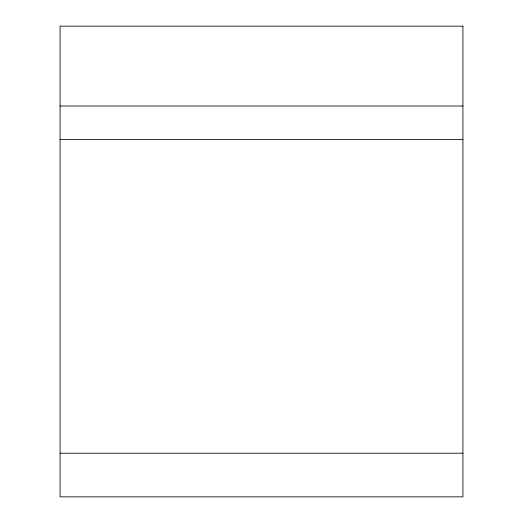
<?xml version="1.0" encoding="UTF-8"?>
<svg xmlns="http://www.w3.org/2000/svg" width="523" height="523" viewBox="0 0 523 523"><rect width="100%" height="100%" fill="white"/><g stroke="black" fill="none" stroke-linecap="round" stroke-linejoin="round"><path stroke-width="0.78" d="M60.073 106.006L462.927 106.006M60.073 139.432L462.927 139.432M60.073 453.212L462.927 453.212M462.927 26.15L60.073 26.15L60.073 496.85L462.927 496.85L462.927 26.15"/></g></svg>
